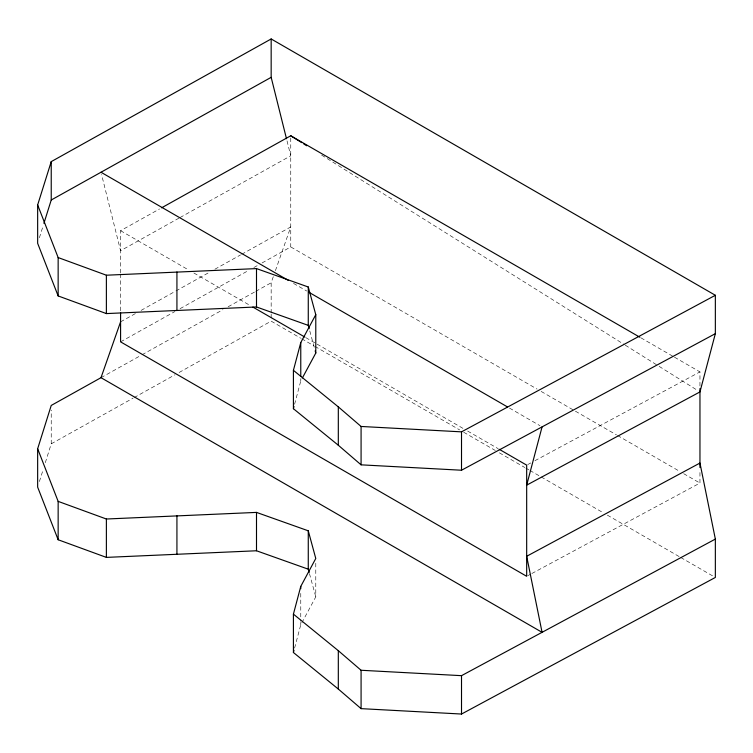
<?xml version="1.0" encoding="UTF-8"?>
<svg xmlns="http://www.w3.org/2000/svg" width="753" height="753" viewBox="0 0 753 753"><rect width="100%" height="100%" fill="white"/><g stroke="black" fill="none" stroke-linecap="round" stroke-linejoin="round"><path stroke-width="0.56" stroke-dasharray="3.77 2.82" d="M294.592 404.267L300.767 380.971L301.878 378.9M294.592 648.079L300.767 624.774L315.78 596.865L315.78 563.14M39.391 237.769L43.222 225.552M39.391 481.581L43.222 469.364M45.312 462.7L51.232 443.818L51.232 410.093M271.165 313.003L271.165 282.77L273.471 276.191M275.391 270.722L290.752 226.917L241.544 254.363M120.584 272.859L120.584 230.691L159.542 208.967M179.016 218.116L120.584 250.711L101.57 174.517M180.042 217.542L290.752 155.796L286.488 138.74M120.584 321.832L135.964 313.257M141.093 310.396L174.912 291.524M175.938 290.95L209.767 272.087M214.897 269.226L240.518 254.938M120.584 341.853L174.912 311.544M180.042 308.683L248.725 270.374M253.846 267.522L257.95 265.235M262.044 262.948L290.752 246.937L537.087 389.085M101.006 377.677L140.98 355.378M142.006 354.804L222.992 309.643M228.112 306.782L254.768 291.91M255.794 291.345L271.165 282.77M51.232 443.818L133.065 398.168M134.09 397.603L175.007 374.778M179.101 372.49L271.165 321.145L300.711 338.191M527.702 464.582L530.799 462.926M534.922 460.704L699.961 371.907L699.961 386.364M527.702 575.744L530.799 574.078M531.834 573.522L699.961 483.059L699.961 469.712M640.916 337.833L673.493 356.63M674.509 357.214L699.961 371.907M541.162 391.428L616.491 434.895M617.507 435.488L679.601 471.312M683.677 473.665L699.961 483.059M293.519 283.392L306.763 291.044M509.47 408.07L540.023 425.718M120.584 230.691L188.777 270.063M193.869 273L250.862 305.906M305.822 337.636L315.996 343.509M317.013 344.093L463.575 428.711M467.641 431.064L498.175 448.684M301.727 338.775L313.954 345.834M314.97 346.418L459.641 429.897M463.716 432.25L495.295 450.473M499.371 452.826L524.841 467.528M525.858 468.112L528.917 469.872M529.933 470.465L540.117 476.338M541.143 476.931L603.285 512.793M607.36 515.146L679.695 556.881M680.712 557.474L713.317 576.28M321.616 155.099L624.293 344.554M625.282 345.185L658.141 365.751M659.139 366.372L697.965 390.675M309.765 330.906L314.274 347.519M309.464 573.607L315.78 596.865M300.767 378.646L300.767 380.971M300.767 593.373L300.767 621.291M300.767 622.449L300.767 624.774M290.752 137.997L290.752 246.937M271.165 314.161L271.165 318.811M120.584 274.026L120.584 311.337"/><path stroke-width="1.13" d="M715.35 333.654L461.514 470.23L361.082 464.836L338.313 445.239L293.416 408.71L293.416 370.335L300.767 342.596L315.78 314.688L308.269 286.997L256.5 268.595L106.38 275.212L58.15 257.564L37.65 204.948L51.232 161.631L271.165 38.958L715.35 295.28L715.35 333.654L699.961 391.918L526.676 485.158L542.066 426.895M293.416 408.71L293.999 406.488M101.006 377.677L542.066 632.322L526.676 556.279L699.961 463.039L715.35 539.082L715.35 577.457L461.514 714.042L361.082 708.639L338.313 689.051L293.416 652.512L293.416 614.137L300.767 586.399L315.78 558.491L308.269 530.809L256.5 512.398L106.38 519.015L58.15 501.376L37.65 448.76L51.232 405.443L101.006 377.677L120.584 321.832M293.416 652.512L293.999 650.3M43.919 223.33L51.232 200.006L51.232 161.631M302.433 377.865L315.78 353.063L315.78 314.688M51.232 200.006L271.165 77.333L271.165 38.958M161.594 207.819L290.752 135.775L639.899 337.25M293.416 370.335L338.313 406.865L361.082 426.462L461.514 431.855L715.35 295.28M293.416 614.137L338.313 650.677L361.082 670.264L461.514 675.667L715.35 539.082M37.65 204.948L37.65 243.323L58.15 295.938L106.38 313.587L256.5 306.97L308.269 325.371L309.163 328.694M37.65 448.76L37.65 487.135L58.15 539.75L106.38 557.389L256.5 550.772L308.269 569.183L309.163 572.506M101.006 172.249L288.427 280.455M308.805 292.22L507.428 406.893M252.895 307.073L304.805 337.043M499.192 449.277L526.676 465.138L526.676 576.299L120.584 341.853L120.584 312.504M290.752 135.775L301.699 142.628M303.694 143.879L306.678 145.753M315.178 350.842L315.78 353.063M271.165 77.333L286.488 138.74M699.961 388.586L699.961 467.491M461.514 431.855L461.514 470.23M461.514 675.667L461.514 714.042M361.082 426.462L361.082 464.836M361.082 670.264L361.082 708.639M338.313 406.865L338.313 445.239M338.313 650.677L338.313 689.051M308.269 286.997L308.269 325.371M308.269 530.809L308.269 569.183M300.767 342.596L300.767 376.312M300.767 586.399L300.767 588.724M256.5 268.595L256.5 306.97M256.5 512.398L256.5 550.772M176.927 271.984L176.927 310.358M176.927 515.796L176.927 554.17M106.38 275.212L106.38 313.587M106.38 519.015L106.38 557.389M58.15 257.564L58.15 295.938M58.15 501.376L58.15 539.75"/></g></svg>
